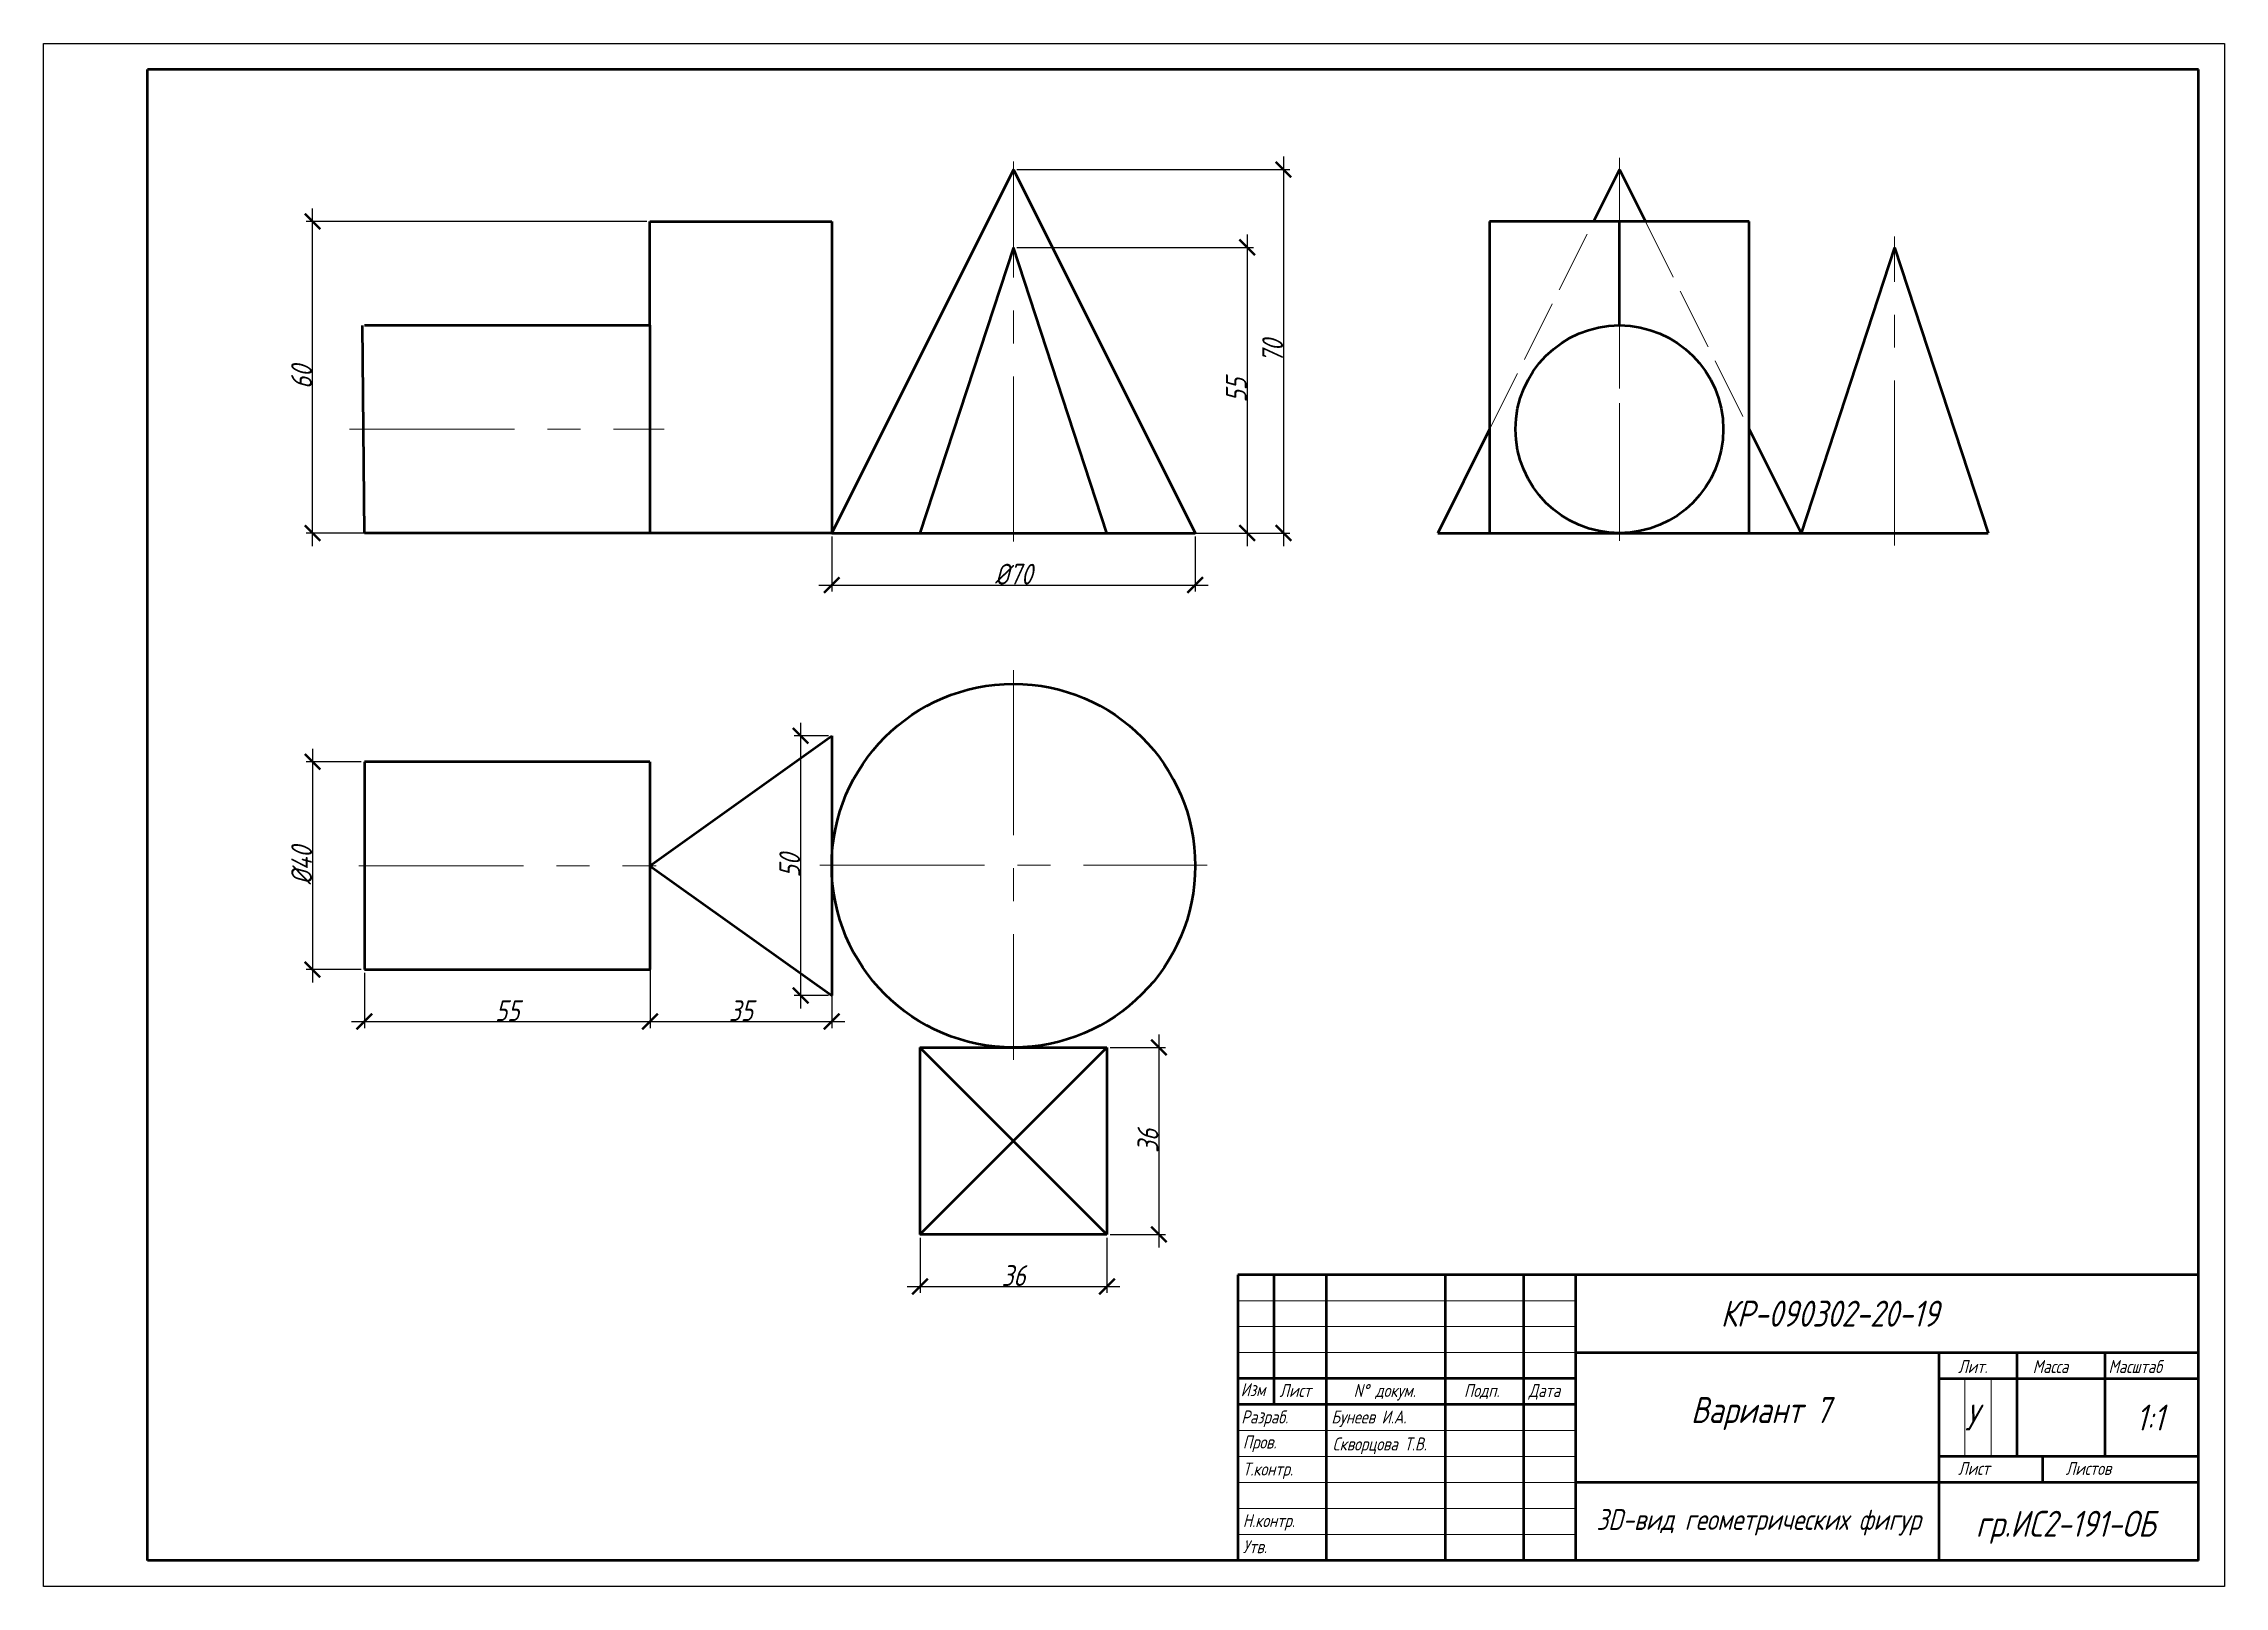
# Model space of a CAD drawing. Header units: millimetres. Extents: x 7813982 to 7814402, y 5458748 to 5459045.
import ezdxf

# ---------------------------------------------------------------- set-up
doc = ezdxf.new("R2010")
doc.units = ezdxf.units.MM
doc.linetypes.add('ACAD_ISO02W100', pattern=[15, 12, -3])
doc.linetypes.add('осевая', pattern=[50.8, 31.75, -6.35, 6.35, -6.35])
doc.layers.add('KONTUR', color=7, linetype='Continuous')
doc.layers.add('Текст', color=7, linetype='Continuous')
for name, color, linetype, lineweight in [('Осевая', 7, 'осевая', 15), ('Основная', 7, 'Continuous', 50), ('Пунктирная', 7, 'ACAD_ISO02W100', 15), ('Размеры', 7, 'Continuous', 18), ('Тонкая', 7, 'Continuous', 20)]:
    doc.layers.add(name, color=color, linetype=linetype, lineweight=lineweight)
doc.styles.get("Standard").update_dxf_attribs({"font": '', "oblique": 15, "height": 4})
doc.styles.get('Standard').set_extended_font_data('GOST Type AU')
doc.dimstyles.new('NewStyle', dxfattribs={"dimtxt": 4, "dimasz": 3, "dimexe": 1.25, "dimexo": 0.625, "dimgap": 0.09, "dimtad": 1, "dimdsep": 46, "dimtxsty": 'Standard', "dimblk": 'ARCHTICK', "dimcen": 0.09, "dimdle": 2.5, "dimadec": 0, "dimazin": 2, "dimtfac": 1, "dimtmove": 0, "dimatfit": 3, "dimldrblk": 'ARCHTICK', "dimfxl": 1, "dimarcsym": 0})

# ---------------------------------------------------------------- blocks, each defined once
blk = doc.blocks.new('A$C14A34ABC')
for p, q in [((295, 55), (230, 55)), ((295, 50), (230, 50)), ((295, 45), (230, 45))]:
    blk.add_line(p, q)
at = {"lineweight": 50}
for p, q in [((295, 40), (230, 40)), ((295, 35), (230, 35))]:
    blk.add_line(p, q, dxfattribs=at)
at = {"layer": 'KONTUR'}
for p, q in [((0, 0), (0, 297)), ((0, 297), (420, 297)), ((420, 297), (420, 0)), ((420, 0), (0, 0))]:
    blk.add_line(p, q, dxfattribs=at)
at = {"layer": 'Основная'}
for p, q in [((20, 45), (20, 292)), ((415, 292), (20, 292)), ((415, 5), (415, 292)), ((230, 60), (230, 5)), ((415, 60), (230, 60)), ((237, 35), (237, 60)), ((247, 60), (247, 5)), ((270, 5), (270, 60)), ((285, 60), (285, 5)), ((295, 60), (295, 5)), ((20, 5), (20, 45)), ((295, 45), (415, 45)), ((365, 45), (365, 5)), ((380, 45), (380, 25)), ((397, 45), (397, 25)), ((365, 40), (415, 40)), ((415, 25), (365, 25)), ((385, 25), (385, 20)), ((415, 20), (295, 20)), ((415, 5), (20, 5))]:
    blk.add_line(p, q, dxfattribs=at)
at = {"layer": 'Тонкая'}
for p, q in [((369.99, 39.79), (369.99, 25)), ((375.07, 39.79), (375.07, 25)), ((230, 30), (295, 30)), ((295, 25), (230, 25)), ((295, 20), (230, 20))]:
    blk.add_line(p, q, dxfattribs=at)
for points in [[(230, 15), (295, 15)], [(230, 10), (295, 10)]]:
    blk.add_lwpolyline(points, dxfattribs=at)
at = {"oblique": 15}
for s, height, p in [('КР-090302-20-19', 5, (323, 50)), ('Бунеев И.А.', 2.5, (248, 31.36)), ('У', 5, (370, 30)), ('1:1', 5, (403, 30)), ('Скворцова Т.В.', 2.5, (248.25, 26.16)), ('3D-вид геометрических фигур', 4, (299.05, 10.87)), ('гр.ИС2-191-ОБ', 5, (372.15, 9.55))]:
    blk.add_text(s, height=height, dxfattribs=at).set_placement(p)
at = {"layer": 'Текст', "oblique": 15}
for s, height, p in [('Лит.', 2.5, (368.72, 41.07)), ('Масса', 2.5, (383.09, 41.07)), ('Масштаб', 2.5, (397.68, 41.07)), ('Изм', 2.5, (230.55, 36.61)), ('Лист', 2.5, (238.02, 36.46)), ('N%%d докум. ', 2.5, (252.3, 36.46)), ('Подп.', 2.5, (273.56, 36.46)), ('Дата', 2.5, (286.01, 36.46)), ('Разраб.', 2.5, (230.66, 31.36)), ('Вариант 7', 5, (317.26, 31.45)), ('Пров.', 2.5, (230.96, 26.53)), ('Т.контр.', 2.5, (230.96, 21.33)), ('Лист', 2.5, (368.72, 21.45)), ('Листов', 2.5, (389.44, 21.45)), ('Н.контр.', 2.5, (230.96, 11.41)), ('Утв.', 2.5, (230.96, 6.39))]:
    blk.add_text(s, height=height, dxfattribs=at).set_placement(p)
blk = doc.blocks.new('_ArchTick')
at = {"color": 0, "linetype": 'ByBlock', "const_width": 0.15}
blk.add_lwpolyline([(-0.5, -0.5), (0.5, 0.5)], dxfattribs=at)
blk = doc.blocks.new('*D12')
at = {"layer": 'Defpoints', "color": 0, "transparency": 16777216}
for p in [(7814033.5, 5459010.42), (7814098.5, 5459010.42), (7814098.5, 5458950.42)]:
    blk.add_point(p, dxfattribs=at)
at = {"layer": 'Размеры', "color": 0, "lineweight": -2, "transparency": 16777216}
for p, q in [((7814097.87, 5459010.42), (7814032.25, 5459010.42)), ((7814033.5, 5458947.92), (7814033.5, 5459012.92)), ((7814097.87, 5458950.42), (7814032.25, 5458950.42))]:
    blk.add_line(p, q, dxfattribs=at)
at = {"layer": 'Размеры', "color": 0, "lineweight": -2, "transparency": 16777216, "xscale": 3, "yscale": 3, "zscale": 3}
for p, rotation in [((7814033.5, 5459010.42), 90), ((7814033.5, 5458950.42), 270)]:
    blk.add_blockref('_ArchTick', p, dxfattribs=dict(at, rotation=rotation))
at = {"layer": 'Размеры', "color": 0, "transparency": 16777216, "insert": (7814031.4, 5458980.42), "char_height": 4, "attachment_point": 5, "rotation": 90}
blk.add_mtext('60', dxfattribs=at)
blk = doc.blocks.new('*D14')
at = {"layer": 'Defpoints', "color": 0, "transparency": 16777216}
for p in [(7814133.5, 5458950.42), (7814203.5, 5458950.42), (7814203.5, 5458940.42)]:
    blk.add_point(p, dxfattribs=at)
at = {"layer": 'Размеры', "color": 0, "lineweight": -2, "transparency": 16777216}
for p, q in [((7814133.5, 5458949.79), (7814133.5, 5458939.17)), ((7814203.5, 5458949.79), (7814203.5, 5458939.17)), ((7814131, 5458940.42), (7814206, 5458940.42))]:
    blk.add_line(p, q, dxfattribs=at)
at = {"layer": 'Размеры', "color": 0, "lineweight": -2, "transparency": 16777216, "xscale": 3, "yscale": 3, "zscale": 3, "rotation": 180}
blk.add_blockref('_ArchTick', (7814133.5, 5458940.42), dxfattribs=at)
at = {"layer": 'Размеры', "color": 0, "lineweight": -2, "transparency": 16777216, "xscale": 3, "yscale": 3, "zscale": 3}
blk.add_blockref('_ArchTick', (7814203.5, 5458940.42), dxfattribs=at)
at = {"layer": 'Размеры', "color": 0, "transparency": 16777216, "insert": (7814168.5, 5458942.51), "char_height": 4, "attachment_point": 5}
blk.add_mtext('%%C70', dxfattribs=at)
blk = doc.blocks.new('*D19')
at = {"layer": 'Defpoints', "color": 0, "transparency": 16777216}
for p in [(7814168.5, 5459005.42), (7814168.5, 5458950.42), (7814213.5, 5458950.42)]:
    blk.add_point(p, dxfattribs=at)
at = {"layer": 'Размеры', "color": 0, "lineweight": -2, "transparency": 16777216}
for p, q in [((7814169.12, 5459005.42), (7814214.75, 5459005.42)), ((7814213.5, 5459007.92), (7814213.5, 5458947.92)), ((7814169.12, 5458950.42), (7814214.75, 5458950.42))]:
    blk.add_line(p, q, dxfattribs=at)
at = {"layer": 'Размеры', "color": 0, "lineweight": -2, "transparency": 16777216, "xscale": 3, "yscale": 3, "zscale": 3}
for p, rotation in [((7814213.5, 5459005.42), 90), ((7814213.5, 5458950.42), 270)]:
    blk.add_blockref('_ArchTick', p, dxfattribs=dict(at, rotation=rotation))
at = {"layer": 'Размеры', "color": 0, "transparency": 16777216, "insert": (7814211.41, 5458977.92), "char_height": 4, "attachment_point": 5, "rotation": 90}
blk.add_mtext('55', dxfattribs=at)
blk = doc.blocks.new('*D20')
at = {"layer": 'Defpoints', "color": 0, "transparency": 16777216}
for p in [(7814168.5, 5459020.42), (7814168.5, 5458950.42), (7814220.5, 5458950.42)]:
    blk.add_point(p, dxfattribs=at)
at = {"layer": 'Размеры', "color": 0, "lineweight": -2, "transparency": 16777216}
for p, q in [((7814220.5, 5459022.92), (7814220.5, 5458947.92)), ((7814169.12, 5459020.42), (7814221.75, 5459020.42)), ((7814169.12, 5458950.42), (7814221.75, 5458950.42))]:
    blk.add_line(p, q, dxfattribs=at)
at = {"layer": 'Размеры', "color": 0, "lineweight": -2, "transparency": 16777216, "xscale": 3, "yscale": 3, "zscale": 3}
for p, rotation in [((7814220.5, 5459020.42), 90), ((7814220.5, 5458950.42), 270)]:
    blk.add_blockref('_ArchTick', p, dxfattribs=dict(at, rotation=rotation))
at = {"layer": 'Размеры', "color": 0, "transparency": 16777216, "insert": (7814218.41, 5458985.42), "char_height": 4, "attachment_point": 5, "rotation": 90}
blk.add_mtext('70', dxfattribs=at)
blk = doc.blocks.new('*D21')
at = {"layer": 'Defpoints', "color": 0, "transparency": 16777216}
for p in [(7814043.5, 5458906.39), (7814033.5, 5458866.39), (7814043.5, 5458866.39)]:
    blk.add_point(p, dxfattribs=at)
at = {"layer": 'Размеры', "color": 0, "lineweight": -2, "transparency": 16777216}
for p, q in [((7814033.5, 5458908.89), (7814033.5, 5458863.89)), ((7814042.87, 5458906.39), (7814032.25, 5458906.39)), ((7814042.87, 5458866.39), (7814032.25, 5458866.39))]:
    blk.add_line(p, q, dxfattribs=at)
at = {"layer": 'Размеры', "color": 0, "lineweight": -2, "transparency": 16777216, "xscale": 3, "yscale": 3, "zscale": 3}
for p, rotation in [((7814033.5, 5458906.39), 90), ((7814033.5, 5458866.39), 270)]:
    blk.add_blockref('_ArchTick', p, dxfattribs=dict(at, rotation=rotation))
at = {"layer": 'Размеры', "color": 0, "transparency": 16777216, "insert": (7814031.41, 5458886.39), "char_height": 4, "attachment_point": 5, "rotation": 90}
blk.add_mtext('%%C40', dxfattribs=at)
blk = doc.blocks.new('*D23')
at = {"layer": 'Defpoints', "color": 0, "transparency": 16777216}
for p in [(7814043.5, 5458866.39), (7814098.5, 5458866.39), (7814098.5, 5458856.39)]:
    blk.add_point(p, dxfattribs=at)
at = {"layer": 'Размеры', "color": 0, "lineweight": -2, "transparency": 16777216}
for p, q in [((7814043.5, 5458865.77), (7814043.5, 5458855.14)), ((7814098.5, 5458865.77), (7814098.5, 5458855.14)), ((7814041, 5458856.39), (7814101, 5458856.39))]:
    blk.add_line(p, q, dxfattribs=at)
at = {"layer": 'Размеры', "color": 0, "lineweight": -2, "transparency": 16777216, "xscale": 3, "yscale": 3, "zscale": 3, "rotation": 180}
blk.add_blockref('_ArchTick', (7814043.5, 5458856.39), dxfattribs=at)
at = {"layer": 'Размеры', "color": 0, "lineweight": -2, "transparency": 16777216, "xscale": 3, "yscale": 3, "zscale": 3}
blk.add_blockref('_ArchTick', (7814098.5, 5458856.39), dxfattribs=at)
at = {"layer": 'Размеры', "color": 0, "transparency": 16777216, "insert": (7814071, 5458858.48), "char_height": 4, "attachment_point": 5}
blk.add_mtext('55', dxfattribs=at)
blk = doc.blocks.new('*D24')
at = {"layer": 'Defpoints', "color": 0, "transparency": 16777216}
for p in [(7814098.5, 5458886.39), (7814133.5, 5458886.39), (7814133.5, 5458856.39)]:
    blk.add_point(p, dxfattribs=at)
at = {"layer": 'Размеры', "color": 0, "lineweight": -2, "transparency": 16777216}
for p, q in [((7814098.5, 5458885.77), (7814098.5, 5458855.14)), ((7814133.5, 5458885.77), (7814133.5, 5458855.14)), ((7814096, 5458856.39), (7814136, 5458856.39))]:
    blk.add_line(p, q, dxfattribs=at)
at = {"layer": 'Размеры', "color": 0, "lineweight": -2, "transparency": 16777216, "xscale": 3, "yscale": 3, "zscale": 3, "rotation": 180}
blk.add_blockref('_ArchTick', (7814098.5, 5458856.39), dxfattribs=at)
at = {"layer": 'Размеры', "color": 0, "lineweight": -2, "transparency": 16777216, "xscale": 3, "yscale": 3, "zscale": 3}
blk.add_blockref('_ArchTick', (7814133.5, 5458856.39), dxfattribs=at)
at = {"layer": 'Размеры', "color": 0, "transparency": 16777216, "insert": (7814116, 5458858.48), "char_height": 4, "attachment_point": 5}
blk.add_mtext('35', dxfattribs=at)
blk = doc.blocks.new('*D26')
at = {"layer": 'Defpoints', "color": 0, "transparency": 16777216}
for p in [(7814133.5, 5458911.39), (7814127.5, 5458861.39), (7814133.5, 5458861.39)]:
    blk.add_point(p, dxfattribs=at)
at = {"layer": 'Размеры', "color": 0, "lineweight": -2, "transparency": 16777216}
for p, q in [((7814127.5, 5458913.89), (7814127.5, 5458858.89)), ((7814132.87, 5458911.39), (7814126.25, 5458911.39)), ((7814132.87, 5458861.39), (7814126.25, 5458861.39))]:
    blk.add_line(p, q, dxfattribs=at)
at = {"layer": 'Размеры', "color": 0, "lineweight": -2, "transparency": 16777216, "xscale": 3, "yscale": 3, "zscale": 3}
for p, rotation in [((7814127.5, 5458911.39), 90), ((7814127.5, 5458861.39), 270)]:
    blk.add_blockref('_ArchTick', p, dxfattribs=dict(at, rotation=rotation))
at = {"layer": 'Размеры', "color": 0, "transparency": 16777216, "insert": (7814125.41, 5458886.39), "char_height": 4, "attachment_point": 5, "rotation": 90}
blk.add_mtext('50', dxfattribs=at)
blk = doc.blocks.new('*D29')
at = {"layer": 'Defpoints', "color": 0, "transparency": 16777216}
for p in [(7814150.5, 5458815.39), (7814186.5, 5458815.39), (7814186.5, 5458805.39)]:
    blk.add_point(p, dxfattribs=at)
at = {"layer": 'Размеры', "color": 0, "lineweight": -2, "transparency": 16777216}
for p, q in [((7814150.5, 5458814.77), (7814150.5, 5458804.14)), ((7814186.5, 5458814.77), (7814186.5, 5458804.14)), ((7814148, 5458805.39), (7814189, 5458805.39))]:
    blk.add_line(p, q, dxfattribs=at)
at = {"layer": 'Размеры', "color": 0, "lineweight": -2, "transparency": 16777216, "xscale": 3, "yscale": 3, "zscale": 3, "rotation": 180}
blk.add_blockref('_ArchTick', (7814150.5, 5458805.39), dxfattribs=at)
at = {"layer": 'Размеры', "color": 0, "lineweight": -2, "transparency": 16777216, "xscale": 3, "yscale": 3, "zscale": 3}
blk.add_blockref('_ArchTick', (7814186.5, 5458805.39), dxfattribs=at)
at = {"layer": 'Размеры', "color": 0, "transparency": 16777216, "insert": (7814168.5, 5458807.48), "char_height": 4, "attachment_point": 5}
blk.add_mtext('36', dxfattribs=at)
blk = doc.blocks.new('*D30')
at = {"layer": 'Defpoints', "color": 0, "transparency": 16777216}
for p in [(7814186.5, 5458851.39), (7814186.5, 5458815.39), (7814196.5, 5458815.39)]:
    blk.add_point(p, dxfattribs=at)
at = {"layer": 'Размеры', "color": 0, "lineweight": -2, "transparency": 16777216}
for p, q in [((7814196.5, 5458853.89), (7814196.5, 5458812.89)), ((7814187.12, 5458851.39), (7814197.75, 5458851.39)), ((7814187.12, 5458815.39), (7814197.75, 5458815.39))]:
    blk.add_line(p, q, dxfattribs=at)
at = {"layer": 'Размеры', "color": 0, "lineweight": -2, "transparency": 16777216, "xscale": 3, "yscale": 3, "zscale": 3}
for p, rotation in [((7814196.5, 5458851.39), 90), ((7814196.5, 5458815.39), 270)]:
    blk.add_blockref('_ArchTick', p, dxfattribs=dict(at, rotation=rotation))
at = {"layer": 'Размеры', "color": 0, "transparency": 16777216, "insert": (7814194.4, 5458833.39), "char_height": 4, "attachment_point": 5, "rotation": 90}
blk.add_mtext('36', dxfattribs=at)

msp = doc.modelspace()

# ---------------------------------------------------------------- linework, layer by layer
at = {"layer": 'Осевая'}
for p, q in [((7814168.497, 5458948.805), (7814168.497, 5459021.976)), ((7814285.199, 5459022.676), (7814285.199, 5458948.956)), ((7814338.199, 5458948.018), (7814338.199, 5459007.497)), ((7814040.652, 5458970.417), (7814101.241, 5458970.417)), ((7814168.497, 5458924.022), (7814168.497, 5458848.997)), ((7814042.403, 5458886.39), (7814099.664, 5458886.39)), ((7814131.181, 5458886.509), (7814205.812, 5458886.509))]:
    msp.add_line(p, q, dxfattribs=at)
at = {"layer": 'Основная'}
for p, q in [((7814168.497, 5459020.418), (7814133.497, 5458950.418)), ((7814168.497, 5459020.418), (7814203.497, 5458950.418)), ((7814285.199, 5459020.418), (7814280.199, 5459010.418)), ((7814285.199, 5459020.418), (7814290.199, 5459010.418)), ((7814098.497, 5458990.418), (7814098.497, 5459010.418)), ((7814098.497, 5459010.418), (7814133.497, 5459010.418)), ((7814133.497, 5459010.418), (7814133.497, 5458950.418)), ((7814310.199, 5459010.418), (7814260.199, 5459010.418)), ((7814260.199, 5459010.418), (7814260.199, 5458950.418)), ((7814285.199, 5458990.418), (7814285.199, 5459010.418)), ((7814310.199, 5458950.418), (7814310.199, 5459010.418)), ((7814168.497, 5459005.418), (7814150.497, 5458950.418)), ((7814186.497, 5458950.418), (7814168.497, 5459005.418)), ((7814338.199, 5459005.418), (7814320.199, 5458950.418)), ((7814338.199, 5459005.418), (7814356.199, 5458950.418)), ((7814043.497, 5458950.418), (7814043.132, 5458990.416)), ((7814043.497, 5458990.418), (7814098.497, 5458990.418)), ((7814098.497, 5458990.418), (7814098.497, 5458950.418)), ((7814260.199, 5458970.418), (7814250.199, 5458950.418)), ((7814310.199, 5458970.418), (7814320.199, 5458950.418)), ((7814098.497, 5458950.418), (7814043.497, 5458950.418)), ((7814133.497, 5458950.418), (7814098.497, 5458950.418)), ((7814133.497, 5458950.418), (7814203.497, 5458950.418)), ((7814150.497, 5458950.418), (7814186.497, 5458950.418)), ((7814250.199, 5458950.418), (7814320.199, 5458950.418)), ((7814320.199, 5458950.418), (7814356.199, 5458950.418)), ((7814098.497, 5458886.39), (7814133.497, 5458911.39)), ((7814133.497, 5458911.39), (7814133.497, 5458861.39)), ((7814098.497, 5458906.39), (7814043.497, 5458906.39)), ((7814043.497, 5458906.39), (7814043.497, 5458866.39)), ((7814098.497, 5458906.39), (7814098.497, 5458866.39)), ((7814098.497, 5458886.39), (7814133.497, 5458861.39)), ((7814043.497, 5458866.39), (7814098.497, 5458866.39)), ((7814150.497, 5458851.39), (7814186.497, 5458851.39)), ((7814150.497, 5458851.39), (7814150.497, 5458815.39)), ((7814186.497, 5458851.39), (7814150.497, 5458815.39)), ((7814150.497, 5458851.39), (7814186.497, 5458815.39)), ((7814186.497, 5458851.39), (7814186.497, 5458815.39)), ((7814186.497, 5458815.39), (7814150.497, 5458815.39))]:
    msp.add_line(p, q, dxfattribs=at)
for centre, radius in [((7814285.199, 5458970.418), 20), ((7814168.497, 5458886.39), 35)]:
    msp.add_circle(centre, radius, dxfattribs=at)
at = {"layer": 'Пунктирная'}
for p, q in [((7814260.199, 5458970.418), (7814280.199, 5459010.418)), ((7814290.199, 5459010.418), (7814310.199, 5458970.418)), ((7814285.199, 5458990.418), (7814285.199, 5458950.418))]:
    msp.add_line(p, q, dxfattribs=at)
at = {"layer": 'Тонкая'}
msp.add_line((7814260.199, 5458950.418), (7814310.199, 5458950.418), dxfattribs=at)

# ---------------------------------------------------------------- block references
msp.add_blockref('A$C14A34ABC', (7813981.714, 5458747.649), dxfattribs=at)

# ---------------------------------------------------------------- dimensions: what is measured, and where the dimension line sits
at = {"layer": 'Размеры'}
for base, p1, p2, picture, middle in [((7814220.497, 5458950.418), (7814168.497, 5459020.418), (7814168.497, 5458950.418), '*D20', (7814218.405, 5458985.418)), ((7814033.497, 5459010.418), (7814098.497, 5458950.418), (7814098.497, 5459010.418), '*D12', (7814031.404, 5458980.418)), ((7814213.497, 5458950.418), (7814168.497, 5459005.418), (7814168.497, 5458950.418), '*D19', (7814211.405, 5458977.918)), ((7814196.497, 5458815.39), (7814186.497, 5458851.39), (7814186.497, 5458815.39), '*D30', (7814194.404, 5458833.39))]:
    dim = msp.add_linear_dim(base=base, p1=p1, p2=p2, angle=90, dimstyle='NewStyle', dxfattribs=at)
    dim.commit()
    dim.dimension.update_dxf_attribs({"geometry": picture, "text_midpoint": middle})
dim = msp.add_linear_dim(base=(7814203.497, 5458940.418), p1=(7814133.497, 5458950.418), p2=(7814203.497, 5458950.418), text='%%C<>', dimstyle='NewStyle', dxfattribs=at)
dim.commit()
dim.dimension.update_dxf_attribs({"geometry": '*D14', "text_midpoint": (7814168.497, 5458942.509)})
dim = msp.add_linear_dim(base=(7814127.501, 5458861.39), p1=(7814133.497, 5458911.39), p2=(7814133.497, 5458861.39), angle=90, dimstyle='NewStyle', dxfattribs=at)
dim.commit()
dim.dimension.update_dxf_attribs({"geometry": '*D26', "text_midpoint": (7814127.501, 5458886.39), "dimtype": 160})
dim = msp.add_linear_dim(base=(7814033.497, 5458866.39), p1=(7814043.497, 5458906.39), p2=(7814043.497, 5458866.39), angle=90, text='%%C<>', dimstyle='NewStyle', dxfattribs=at)
dim.commit()
dim.dimension.update_dxf_attribs({"geometry": '*D21', "text_midpoint": (7814031.405, 5458886.39)})
for base, p1, p2, picture, middle in [((7814133.497, 5458856.39), (7814098.497, 5458886.39), (7814133.497, 5458886.39), '*D24', (7814115.997, 5458858.482)), ((7814098.497, 5458856.39), (7814043.497, 5458866.39), (7814098.497, 5458866.39), '*D23', (7814070.997, 5458858.482)), ((7814186.497, 5458805.39), (7814150.497, 5458815.39), (7814186.497, 5458815.39), '*D29', (7814168.497, 5458807.483))]:
    dim = msp.add_linear_dim(base=base, p1=p1, p2=p2, dimstyle='NewStyle', dxfattribs=at)
    dim.commit()
    dim.dimension.update_dxf_attribs({"geometry": picture, "text_midpoint": middle})

doc.saveas('drawing.dxf')
